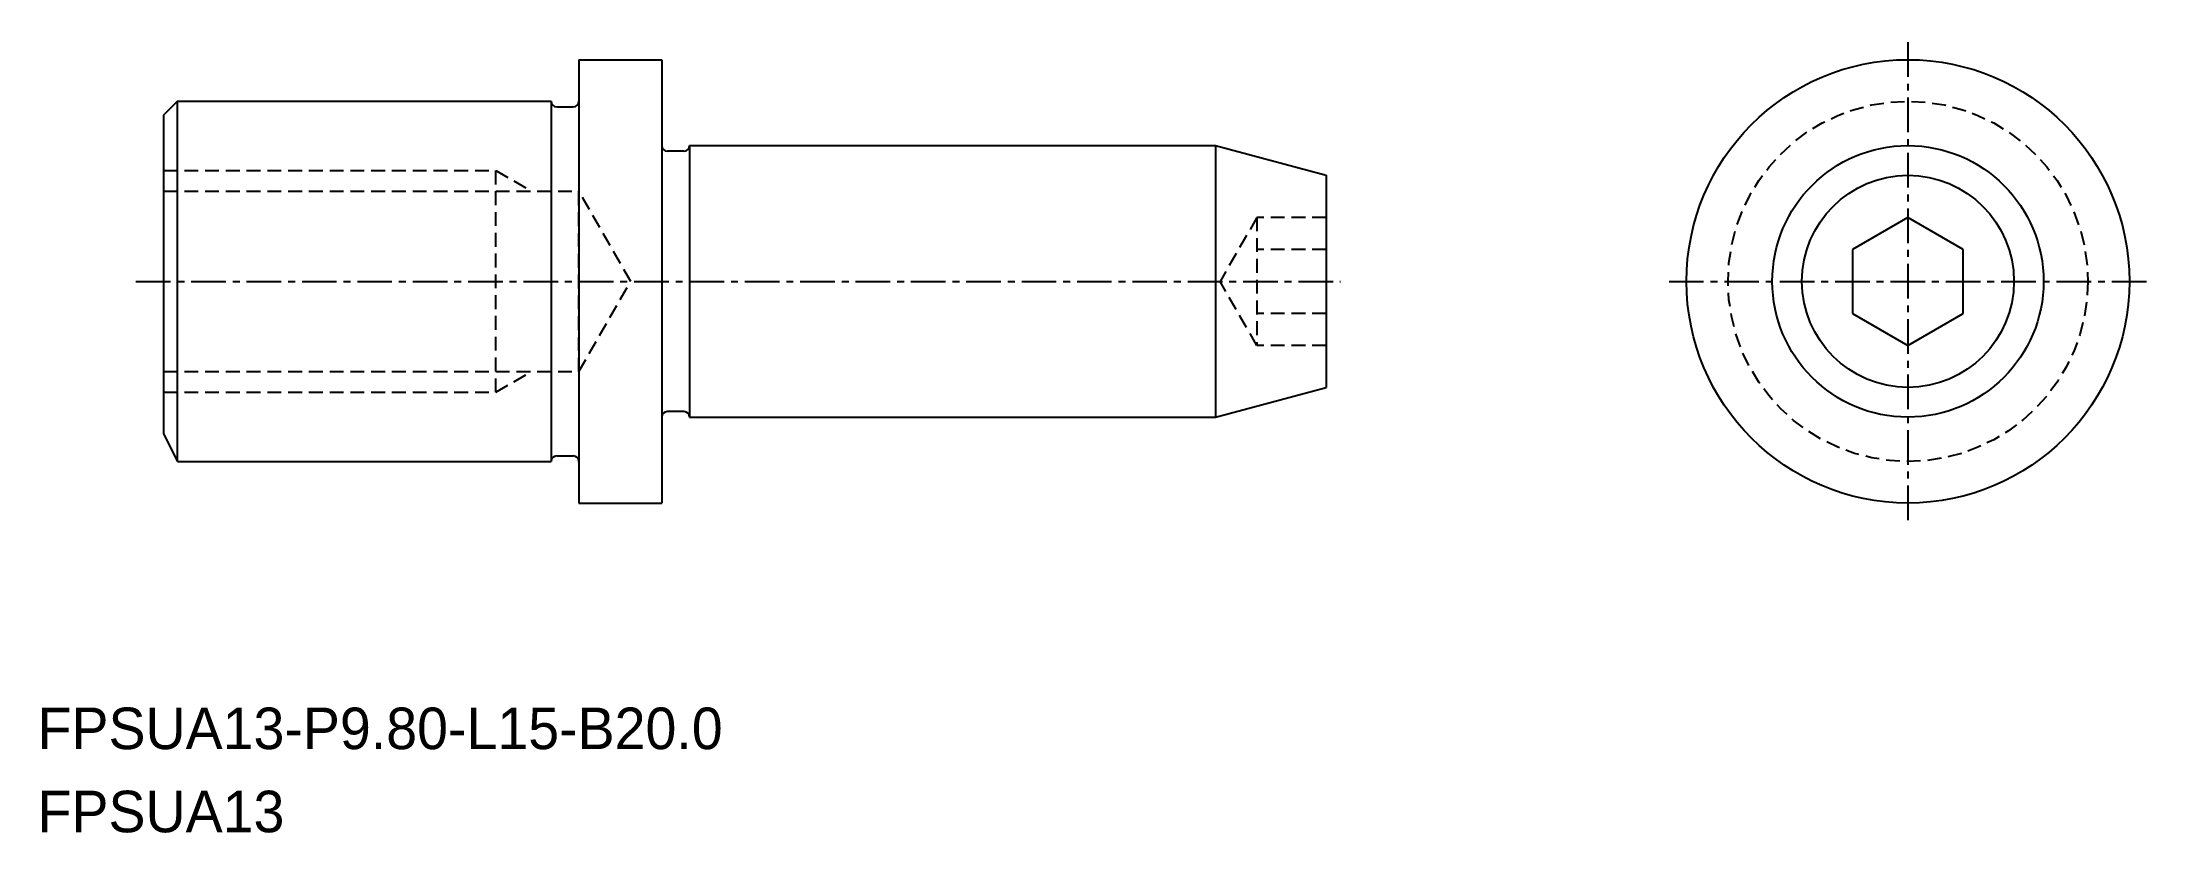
# Model space of a CAD drawing. Extents: x -1586 to -1509.9, y -648.6 to -620.1.
import ezdxf

# ---------------------------------------------------------------- set-up
doc = ezdxf.new("R2010")
doc.units = 0
doc.linetypes.add('CENTER', pattern=[2, 1.25, -0.25, 0.25, -0.25])
doc.linetypes.add('DASHED', pattern=[0.75, 0.5, -0.25])
doc.layers.get('0').update_dxf_attribs({"linetype": 'CONTINUOUS'})
doc.layers.add('CENTER', color=1, linetype='CENTER')

msp = doc.modelspace()

# ---------------------------------------------------------------- linework, layer by layer
at = {"color": 7, "linetype": 'CONTINUOUS'}
for p, q in [((-1566.597, -620.698), (-1566.597, -636.698)), ((-1566.597, -620.698), (-1563.597, -620.698)), ((-1581.097, -622.198), (-1581.597, -622.698)), ((-1581.597, -622.698), (-1581.597, -634.198)), ((-1581.097, -622.198), (-1567.597, -622.198)), ((-1581.097, -635.198), (-1581.097, -622.198)), ((-1567.597, -622.198), (-1567.597, -635.198)), ((-1567.397, -622.398), (-1566.797, -622.398)), ((-1562.797, -623.998), (-1563.397, -623.998)), ((-1562.597, -623.798), (-1543.597, -623.798)), ((-1562.597, -623.798), (-1562.597, -633.598)), ((-1543.597, -623.798), (-1539.597, -624.869)), ((-1539.597, -624.869), (-1539.597, -632.526)), ((-1518.578, -626.388), (-1520.578, -627.543)), ((-1516.578, -627.543), (-1518.578, -626.388)), ((-1520.578, -627.543), (-1520.578, -629.852)), ((-1516.578, -629.852), (-1516.578, -627.543)), ((-1520.578, -629.852), (-1518.578, -631.007)), ((-1518.578, -631.007), (-1516.578, -629.852)), ((-1543.597, -633.598), (-1539.597, -632.526)), ((-1562.797, -633.398), (-1563.397, -633.398)), ((-1562.597, -633.598), (-1543.597, -633.598)), ((-1581.597, -634.198), (-1581.097, -635.198)), ((-1581.097, -635.198), (-1567.597, -635.198)), ((-1567.397, -634.998), (-1566.797, -634.998)), ((-1566.597, -636.698), (-1563.597, -636.698))]:
    msp.add_line(p, q, dxfattribs=at)
at = {"linetype": 'CONTINUOUS'}
for p, q in [((-1563.597, -620.698), (-1563.597, -636.698)), ((-1543.597, -623.798), (-1543.597, -633.598))]:
    msp.add_line(p, q, dxfattribs=at)
at = {"color": 3, "linetype": 'DASHED'}
for p, q in [((-1581.597, -624.698), (-1569.597, -624.698)), ((-1569.597, -632.698), (-1569.597, -624.698)), ((-1569.597, -624.698), (-1568.313, -625.439)), ((-1581.597, -625.439), (-1566.597, -625.439)), ((-1564.716, -628.698), (-1566.597, -625.439)), ((-1566.597, -631.956), (-1566.597, -625.439)), ((-1542.097, -626.388), (-1543.431, -628.698)), ((-1539.597, -626.388), (-1542.097, -626.388)), ((-1542.097, -626.388), (-1542.097, -631.007)), ((-1539.597, -627.543), (-1542.097, -627.543)), ((-1566.597, -631.956), (-1564.716, -628.698)), ((-1542.097, -631.007), (-1543.431, -628.698)), ((-1539.597, -629.852), (-1542.097, -629.852)), ((-1539.597, -631.007), (-1542.097, -631.007)), ((-1581.597, -631.956), (-1566.597, -631.956)), ((-1569.597, -632.698), (-1568.313, -631.956)), ((-1581.597, -632.698), (-1569.597, -632.698))]:
    msp.add_line(p, q, dxfattribs=at)
at = {"linetype": 'CONTINUOUS'}
for radius in [8, 4.9, 3.828]:
    msp.add_circle((-1518.578, -628.698), radius, dxfattribs=at)
at = {"color": 3, "linetype": 'DASHED'}
msp.add_circle((-1518.578, -628.698), 6.5, dxfattribs=at)
at = {"color": 7, "linetype": 'CONTINUOUS'}
for centre, start, end in [((-1567.397, -622.198), 180, 270), ((-1566.797, -622.198), 270, 0), ((-1563.397, -623.798), 180, 270), ((-1562.797, -623.798), 270, 0), ((-1563.397, -633.598), 90, 180), ((-1562.797, -633.598), 0, 90), ((-1567.397, -635.198), 90, 180), ((-1566.797, -635.198), 0, 90)]:
    msp.add_arc(centre, 0.2, start, end, dxfattribs=at)
msp.add_point((-1569.597, -628.698), dxfattribs=at)
at = {"layer": 'CENTER', "color": 1, "linetype": 'CENTER'}
for p, q in [((-1518.578, -620.065), (-1518.578, -637.33)), ((-1582.597, -628.698), (-1539.078, -628.698)), ((-1527.21, -628.698), (-1509.945, -628.698))]:
    msp.add_line(p, q, dxfattribs=at)

# ---------------------------------------------------------------- texts
for s, p in [('FPSUA13-P9.80-L15-B20.0', (-1586.152, -645.58)), ('FPSUA13', (-1586.152, -648.58))]:
    msp.add_text(s, height=1.5).set_placement(p)

doc.saveas('drawing.dxf')
